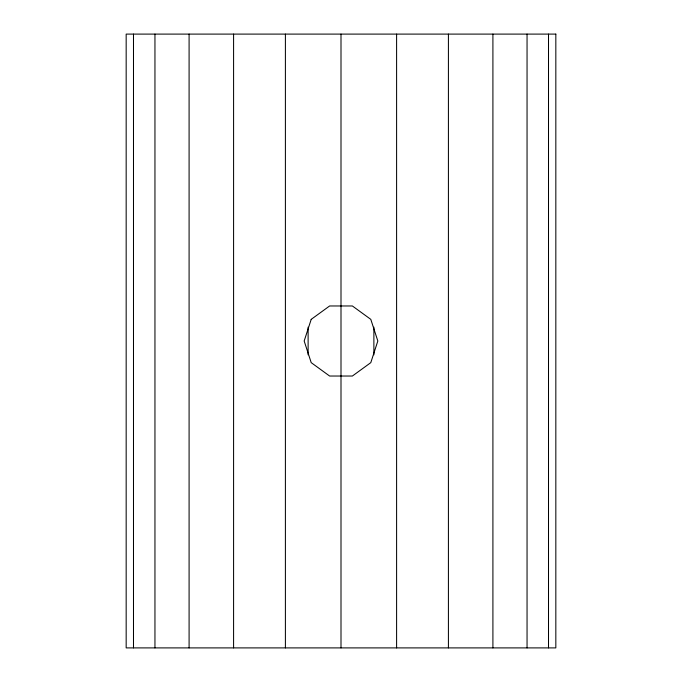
<?xml version="1.0" encoding="UTF-8"?>
<svg xmlns="http://www.w3.org/2000/svg" width="682" height="682" viewBox="0 0 682 682"><rect width="100%" height="100%" fill="white"/><g stroke="black" fill="none" stroke-linecap="round" stroke-linejoin="round"><path stroke-width="1.02" d="M548.507 34.1L548.507 647.9M527.05 34.1L527.05 647.9M492.907 34.1L492.907 647.9M448.415 34.1L448.415 647.9M396.6 34.1L396.6 647.9M373.881 327.147L373.881 354.853M341 34.1L341 647.9M308.119 327.147L308.119 354.853M285.4 34.1L285.4 647.9M233.585 34.1L233.585 647.9M189.093 34.1L189.093 647.9M154.95 34.1L154.95 647.9M133.493 34.1L133.493 647.9M311.205 319.355L304.172 341L311.205 362.645L329.619 376.029L352.381 376.029L370.795 362.645L377.828 341L370.795 319.355L352.381 305.971L329.619 305.971L311.205 319.355M555.83 34.1L126.17 34.1L126.17 647.9L555.83 647.9L555.83 34.1"/></g></svg>
